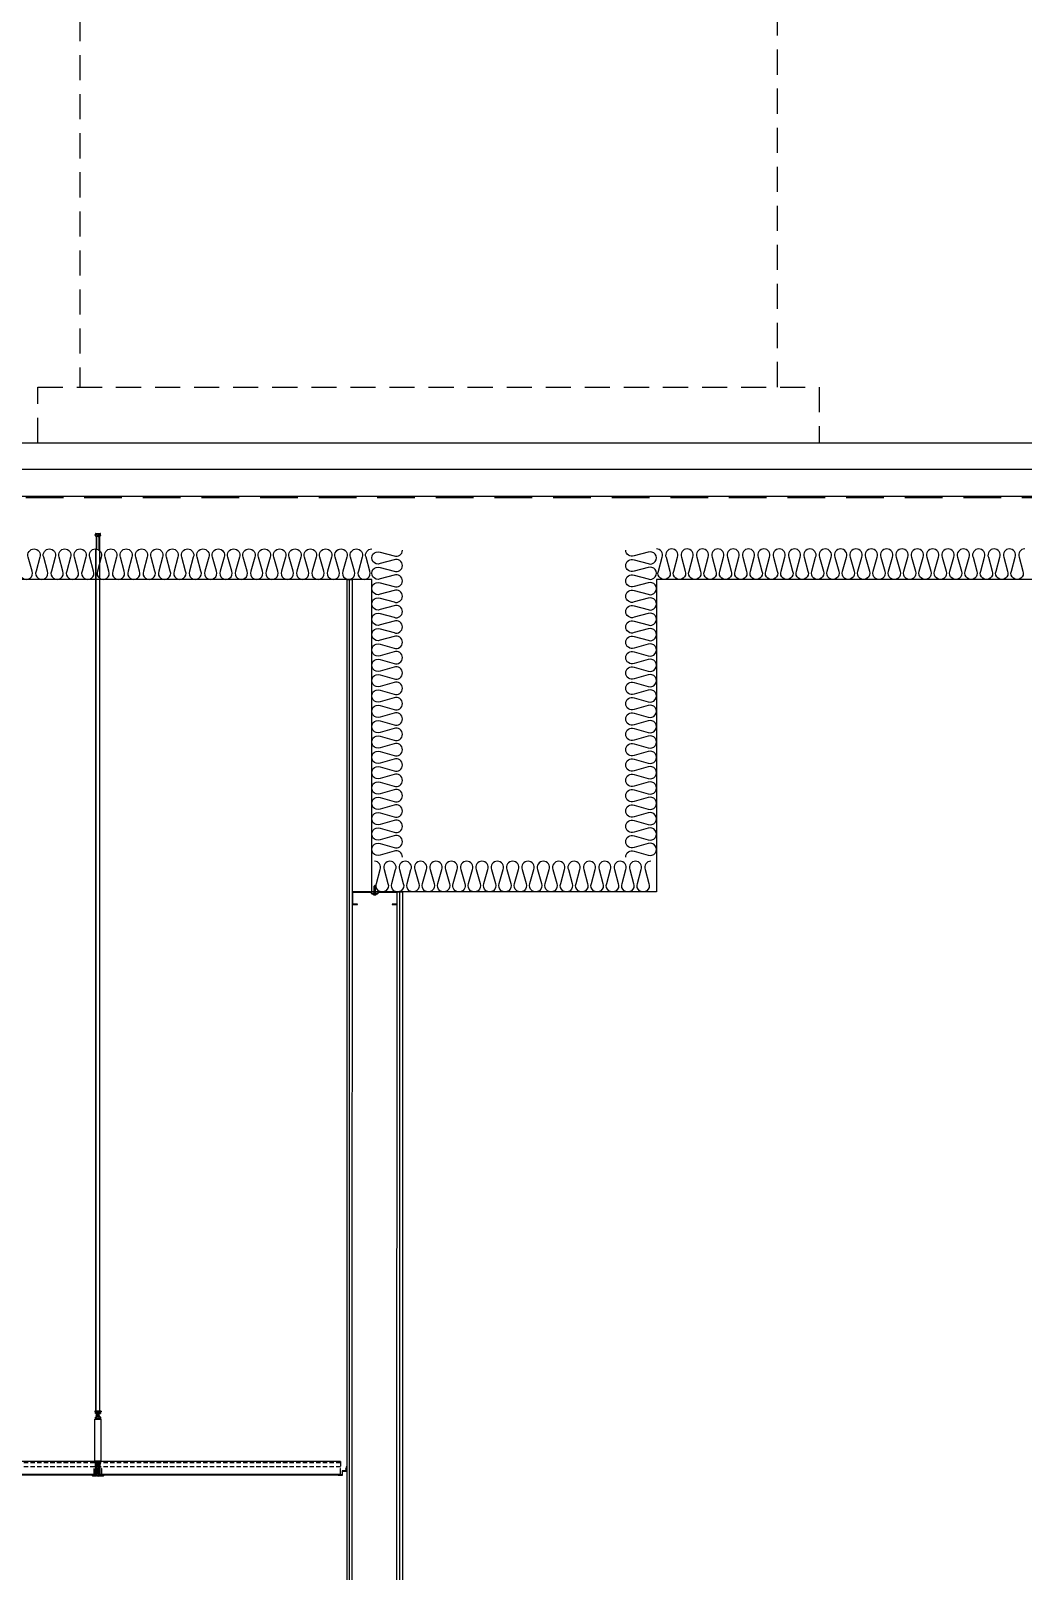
# Model space of a CAD drawing. Header units: millimetres. Extents: x 19868 to 801382, y -4805 to 85279.
# Drawn here: x 152907 to 156462, y 71034 to 76556 of the extents above; entities that cross this region are included whole.
import ezdxf

# ---------------------------------------------------------------- set-up
doc = ezdxf.new("R2010")
doc.units = ezdxf.units.MM
doc.header["$LTSCALE"] = 250
for name, pattern in [('A2', [8, 2, -2, 2, -2]), ('CENTER', [50.8, 31.75, -6.35, 6.35, -6.35]), ('CENTER2', [28.575, 19.05, -3.175, 3.175, -3.175]), ('HID', [2.8, 1.8, -1]), ('HIDDEN', [9.525, 6.35, -3.175])]:
    doc.linetypes.add(name, pattern=pattern)
for name, color, linetype in [('8입면선', 8, 'Continuous'), ('A-ELE-252', 252, 'Continuous'), ('A-FIN', 6, 'Continuous'), ('A-FIN-8', 8, 'Continuous'), ('A-HAT-WIREMESH', 9, 'g_mesh'), ('A-WALL-D', 7, 'Continuous'), ('A-WP', 1, 'HID'), ('C-1', 252, 'Continuous'), ('C-HANGER', 8, 'Continuous'), ('C-HANGER-C', 8, 'Continuous'), ('C-sec', 252, 'Continuous'), ('C-STL4', 252, 'Continuous'), ('C-STL6', 8, 'Continuous'), ('C-T-BAR MAIN-', 252, 'Continuous'), ('C-삼성엔지니어링_CEILING', 252, 'Continuous'), ('C-압출', 252, 'Continuous'), ('GAGAM-DT', 7, 'Continuous'), ('ISL', 251, 'Continuous'), ('MO-S', 3, 'Continuous'), ('입면', 7, 'Continuous')]:
    doc.layers.add(name, color=color, linetype=linetype)
doc.layers.add('C-중심선', color=252, linetype='CENTER2', lineweight=20)
doc.styles.add('Gdim', font='')
doc.styles.get('Gdim').set_extended_font_data('Dotum')
doc.linetypes.add('g_mesh', pattern='A,10,-0.8,["X",Gdim,S=0.6,R=0,X=-0.15,Y=-0.3],-0.8', length=11.6)

# ---------------------------------------------------------------- blocks, each defined once
blk = doc.blocks.new('usgh')
at = {"layer": 'C-STL4'}
blk.add_lwpolyline([(1763311, 329517), (1763311, 329599), (1763381, 329599), (1763381, 329517)], close=True, dxfattribs=at)
at = {"layer": 'C-압출', "color": 252, "linetype": 'Continuous', "lineweight": 40, "extrusion": (0, 0, -1)}
for p, q in [((1763325, 329522), (1763320, 329517)), ((1763325, 329599), (1763322, 329596)), ((1763322, 329596), (1763325, 329592)), ((1763325, 329592), (1763322, 329588)), ((1763322, 329588), (1763325, 329584)), ((1763325, 329584), (1763322, 329580)), ((1763322, 329580), (1763325, 329576)), ((1763325, 329576), (1763322, 329572)), ((1763322, 329572), (1763325, 329568)), ((1763325, 329568), (1763322, 329565)), ((1763322, 329565), (1763325, 329561)), ((1763325, 329561), (1763322, 329557)), ((1763322, 329557), (1763325, 329553)), ((1763325, 329553), (1763322, 329549)), ((1763322, 329549), (1763325, 329545)), ((1763325, 329545), (1763322, 329541)), ((1763322, 329541), (1763325, 329538)), ((1763325, 329538), (1763322, 329534)), ((1763322, 329534), (1763325, 329530)), ((1763325, 329530), (1763322, 329526)), ((1763322, 329526), (1763325, 329522)), ((1763363, 329517), (1763368, 329522)), ((1763364, 329596), (1763368, 329599)), ((1763368, 329592), (1763364, 329596)), ((1763364, 329588), (1763368, 329592)), ((1763368, 329584), (1763364, 329588)), ((1763364, 329580), (1763368, 329584)), ((1763368, 329576), (1763364, 329580)), ((1763364, 329572), (1763368, 329576)), ((1763368, 329568), (1763364, 329572)), ((1763364, 329565), (1763368, 329568)), ((1763368, 329561), (1763364, 329565)), ((1763364, 329557), (1763368, 329561)), ((1763368, 329553), (1763364, 329557)), ((1763364, 329549), (1763368, 329553)), ((1763368, 329545), (1763364, 329549)), ((1763364, 329541), (1763368, 329545)), ((1763368, 329538), (1763364, 329541)), ((1763364, 329534), (1763368, 329538)), ((1763368, 329530), (1763364, 329534)), ((1763364, 329526), (1763368, 329530)), ((1763368, 329522), (1763364, 329526))]:
    blk.add_line(p, q, dxfattribs=at)
at = {"layer": 'C-중심선'}
blk.add_line((1763346, 329623), (1763346, 329480), dxfattribs=at)
blk = doc.blocks.new('r6okghj')
at = {"layer": 'C-삼성엔지니어링_CEILING'}
for p, q in [((1770244, 316436), (1770234, 316431)), ((1770244, 316390), (1770234, 316396)), ((1770344, 316436), (1770244, 316436)), ((1770253, 316436), (1770264, 316431)), ((1770253, 316390), (1770264, 316396)), ((1770274, 316436), (1770264, 316431)), ((1770264, 316396), (1770264, 316431)), ((1770274, 316390), (1770264, 316396)), ((1770314, 316436), (1770324, 316431)), ((1770314, 316390), (1770324, 316396)), ((1770334, 316436), (1770324, 316431)), ((1770324, 316396), (1770324, 316431)), ((1770334, 316390), (1770324, 316396)), ((1770344, 316436), (1770354, 316431)), ((1770344, 316390), (1770354, 316396))]:
    blk.add_line(p, q, dxfattribs=at)
for points in [[(1770234, 316431), (1770234, 316396)], [(1770244, 316390), (1770344, 316390)], [(1770354, 316396), (1770354, 316431)]]:
    blk.add_lwpolyline(points, dxfattribs=at)
blk = doc.blocks.new('격자틀-1')
at = {"layer": 'C-HANGER'}
for p, q in [((-16.4, 230.4), (6.3, 230.4)), ((-16.4, 230.4), (-16.4, 228.9)), ((-16.4, 228.9), (6.3, 228.9)), ((6.3, 230.4), (6.3, 228.9))]:
    blk.add_line(p, q, dxfattribs=at)
at = {"layer": 'C-HANGER-C'}
for p, q in [((-16.1, 52.1), (-16.1, 202)), ((6, 202), (-16.1, 202)), ((6, 52.1), (6, 202)), ((6, 52.1), (-16.1, 52.1))]:
    blk.add_line(p, q, dxfattribs=at)
at = {"layer": 'C-STL6', "linetype": 'CENTER2', "ltscale": 20}
blk.add_line((-5, 52.7), (-5, -5), dxfattribs=at)
at = {"layer": 'C-T-BAR MAIN-'}
blk.add_lwpolyline([(-14.3, 41.1), (-14.3, 52.1), (4.2, 52.1), (4.2, 41.1), (2.2, 41.1), (2.2, 50.1), (-12.3, 50.1), (-12.3, 41.1), (-14.3, 41.1)], dxfattribs=at)
at = {"layer": 'C-삼성엔지니어링_CEILING'}
for p, q in [((-10.7, 220.3), (-2.2, 222)), ((-10.7, 220.3), (-9.9, 221.6)), ((-10.3, 222), (-9.9, 221.6)), ((-9.9, 221.6), (-7.6, 222)), ((-9.9, 221.6), (-7.6, 222)), ((-9.9, 219.4), (-0.2, 221.3)), ((-9.9, 219.4), (-0.2, 221.3)), ((-0.2, 221.3), (0.4, 222)), ((-0.2, 221.3), (1, 220.5)), ((-14, 202), (-14, 203.8)), ((-12.4, 210.8), (-13.9, 209.9)), ((-12.4, 203.8), (-13.9, 204.7)), ((2.3, 210.8), (-12.4, 210.8)), ((2.3, 203.8), (-12.4, 203.8)), ((-11.1, 210.8), (-9.5, 209.9)), ((-11.1, 203.8), (-9.5, 204.7)), ((-10.7, 218.1), (1, 220.5)), ((-10.7, 220.3), (-9.9, 219.4)), ((-10.7, 218.1), (-9.9, 219.4)), ((-10.7, 215.9), (1, 218.3)), ((-10.7, 218.1), (-9.9, 217.2)), ((-10.7, 215.9), (-9.9, 217.2)), ((-10.7, 213.7), (1, 216.1)), ((-10.7, 215.9), (-9.9, 215)), ((-10.7, 213.7), (-9.9, 215)), ((-10.7, 213.7), (-9.9, 212.8)), ((-10.4, 213.4), (-10.4, 210.8)), ((-9.9, 217.2), (-0.2, 219.1)), ((-9.9, 217.2), (-0.2, 219.1)), ((-9.9, 215), (-0.2, 216.9)), ((-9.9, 215), (-0.2, 216.9)), ((-9.9, 212.8), (-0.2, 214.7)), ((-9.9, 212.8), (-0.2, 214.7)), ((-8, 210.8), (-9.5, 209.9)), ((-9.5, 204.7), (-9.5, 209.9)), ((-8, 203.8), (-9.5, 204.7)), ((-2.1, 210.8), (-0.6, 209.9)), ((-2.1, 203.8), (-0.6, 204.7)), ((1, 210.8), (-0.6, 209.9)), ((-0.6, 204.7), (-0.6, 209.9)), ((1, 203.8), (-0.6, 204.7)), ((-0.2, 219.1), (1, 220.5)), ((-0.2, 219.1), (1, 218.3)), ((-0.2, 216.9), (1, 218.3)), ((-0.2, 216.9), (1, 216.1)), ((-0.2, 214.7), (1, 216.1)), ((0.3, 215.3), (0.3, 210.8)), ((0.3, 215.3), (0.3, 210.8)), ((2.3, 210.8), (3.8, 209.9)), ((2.3, 203.8), (3.8, 204.7)), ((3.9, 202), (3.9, 203.8))]:
    blk.add_line(p, q, dxfattribs=at)
for points in [[(3.9, 203.8), (-14, 203.8)], [(-13.9, 209.9), (-13.9, 204.7)], [(-12.4, 203.8), (2.3, 203.8)], [(3.8, 204.7), (3.8, 209.9)]]:
    blk.add_lwpolyline(points, dxfattribs=at)
at = {"layer": 'C-압출', "linetype": 'Continuous', "lineweight": 40, "extrusion": (0, 0, -1)}
for p, q in [((-25.1, 0.3), (-25.1, 2.2)), ((-24.8, 2.5), (-12.6, 2.5)), ((-10.1, 0), (-24.8, 0)), ((-12.3, 2.8), (-12.3, 28.3)), ((-10.1, 50), (-8.3, 50)), ((-9.8, 19.7), (-9.8, 18.9)), ((-9.8, 18.9), (-9.2, 18.3)), ((-9.2, 18.3), (-9.8, 17.6)), ((-9.8, 17.6), (-9.2, 17)), ((-9.2, 17), (-9.8, 16.4)), ((-9.8, 16.4), (-9.2, 15.8)), ((-9.2, 15.8), (-9.8, 15.1)), ((-9.8, 15.1), (-9.2, 14.5)), ((-9.2, 14.5), (-9.8, 13.9)), ((-9.8, 13.9), (-9.2, 13.2)), ((-9.2, 13.2), (-9.8, 12.6)), ((-9.8, 12.6), (-9.2, 12)), ((-9.2, 12), (-9.8, 11.4)), ((-9.8, 11.4), (-9.2, 10.8)), ((-9.2, 10.8), (-9.8, 10.1)), ((-9.8, 10.1), (-9.2, 9.5)), ((-9.2, 9.5), (-9.8, 8.9)), ((-9.8, 8.9), (-9.2, 8.2)), ((-9.2, 8.2), (-9.8, 7.6)), ((-9.8, 7.6), (-9.2, 7)), ((-9.2, 7), (-9.8, 6.4)), ((-9.8, 6.4), (-9.2, 5.8)), ((-9.2, 5.8), (-9.8, 5.1)), ((-9.8, 5.1), (-9.2, 4.5)), ((-9.2, 4.5), (-9.8, 3.9)), ((-9.8, 3.9), (-9.2, 3.2)), ((-9.2, 3.2), (-9.8, 2.6)), ((-9.8, 2.6), (-9.2, 2)), ((-9.2, 2), (-9.8, 1.4)), ((-9.8, 1.4), (-9.8, 0.6)), ((-9.8, 0.6), (-9.8, 0.3)), ((-0.6, 20), (-9.5, 20)), ((-8.1, 49.7), (-8.1, 49.5)), ((-2, 49), (-2, 49.7)), ((-1.7, 50), (0.1, 50)), ((-0.9, 17.6), (-0.3, 18.3)), ((-0.3, 17), (-0.9, 17.6)), ((-0.9, 16.4), (-0.3, 17)), ((-0.3, 15.8), (-0.9, 16.4)), ((-0.9, 15.1), (-0.3, 15.8)), ((-0.3, 14.5), (-0.9, 15.1)), ((-0.9, 13.9), (-0.3, 14.5)), ((-0.3, 13.2), (-0.9, 13.9)), ((-0.9, 12.6), (-0.3, 13.2)), ((-0.3, 12), (-0.9, 12.6)), ((-0.9, 11.4), (-0.3, 12)), ((-0.3, 10.8), (-0.9, 11.4)), ((-0.9, 10.1), (-0.3, 10.8)), ((-0.3, 9.5), (-0.9, 10.1)), ((-0.9, 8.9), (-0.3, 9.5)), ((-0.3, 8.2), (-0.9, 8.9)), ((-0.9, 7.6), (-0.3, 8.2)), ((-0.3, 7), (-0.9, 7.6)), ((-0.9, 6.4), (-0.3, 7)), ((-0.3, 5.8), (-0.9, 6.4)), ((-0.9, 5.1), (-0.3, 5.8)), ((-0.3, 4.5), (-0.9, 5.1)), ((-0.9, 3.9), (-0.3, 4.5)), ((-0.3, 3.2), (-0.9, 3.9)), ((-0.9, 2.6), (-0.3, 3.2)), ((-0.3, 2), (-0.9, 2.6)), ((-0.9, 1.4), (-0.3, 2)), ((-0.3, 0.8), (-0.9, 1.4)), ((-0.3, 18.3), (-0.3, 19.7)), ((-0.3, 0.3), (-0.3, 0.8)), ((14.7, 0), (0, 0)), ((2.2, 28.3), (2.2, 2.8)), ((2.5, 2.5), (14.7, 2.5)), ((14.9, 2.2), (14.9, 0.3))]:
    blk.add_line(p, q, dxfattribs=at)
at = {"layer": 'C-압출', "linetype": 'Continuous', "lineweight": 40}
for p, q in [((-12.3, 28.3), (-12.3, 49.7)), ((-12, 50), (-8.3, 50)), ((-9.3, 31.3), (-9.3, 44.7)), ((-9, 45), (-8.3, 45)), ((-9, 31), (-1.1, 31)), ((-8.1, 49.7), (-8.1, 45.3)), ((-2, 49.7), (-2, 45.3)), ((-1.7, 50), (1.9, 50)), ((-1.7, 45), (-1.1, 45)), ((-0.8, 31.3), (-0.8, 44.7)), ((2.2, 28.3), (2.2, 49.7))]:
    blk.add_line(p, q, dxfattribs=at)
at = {"layer": 'C-압출', "linetype": 'Continuous', "lineweight": 40, "extrusion": (0, 0, -1)}
for centre, start, end in [((24.8, 0.3), 270, 0), ((12.6, 2.8), 180, 270), ((10.1, 0.3), 180, 270), ((9.5, 19.7), 0, 90), ((8.3, 49.7), 90, 180), ((1.7, 49.7), 0, 90), ((0.6, 19.7), 90, 180), ((0, 0.3), 270, 0), ((-2.5, 2.8), 270, 0), ((-14.7, 2.2), 90, 180), ((-14.7, 0.3), 180, 270)]:
    blk.add_arc(centre, 0.3, start, end, dxfattribs=at)
at = {"layer": 'C-압출', "linetype": 'Continuous', "lineweight": 40}
for centre, start, end in [((-12, 49.7), 90, 180), ((-9, 44.7), 90, 180), ((-9, 31.3), 180, 270), ((-8.3, 49.7), 0, 90), ((-8.3, 45.3), 270, 0), ((-1.7, 45.3), 180, 270), ((-1.1, 44.7), 0, 90), ((-1.1, 31.3), 270, 0), ((1.9, 49.7), 0, 90)]:
    blk.add_arc(centre, 0.3, start, end, dxfattribs=at)
at = {"layer": 'C-압출'}
blk.add_arc((-1.7, 49.7), 0.3, 90, 180, dxfattribs=at)
at = {"layer": 'C-중심선', "linetype": 'CENTER', "lineweight": 5}
blk.add_line((-14.5, 25.5), (4.4, 25.5), dxfattribs=at)
at = {"layer": 'C-HANGER-C'}
for name, p, xscale, yscale, zscale in [('r6okghj', (-263370.1, -46847), 0.1487691112046762, 0.1487691112046762, 0.1487691112046762), ('usgh', (-176673.6, -32977.4), 0.1001893939418906, 0.1001893939418906, 0.1001893939418906)]:
    blk.add_blockref(name, p, dxfattribs=dict(at, xscale=xscale, yscale=yscale, zscale=zscale))
blk = doc.blocks.new('A$Cc1d1d50d')
at = {"layer": 'A-ELE-252', "linetype": 'HID', "ltscale": 0.2}
for points in [[(-2769, 200), (-2769, 3490), (-5269, 3490), (-5269, 200)], [(-5419, 0), (-5419, 200), (-2619, 200), (-2619, 0)]]:
    blk.add_lwpolyline(points, dxfattribs=at)
blk = doc.blocks.new('A$Cdd8a45c1')
at = {"layer": '8입면선', "color": 8}
for p, q in [((-10, 0), (-10.7, 7310)), ((-190, 0), (-190.7, 6190))]:
    blk.add_line(p, q, dxfattribs=at)
at = {"layer": 'A-WALL-D'}
for p, q in [((-20, 0), (-20.7, 7310)), ((-0.7, 7310), (-20.7, 7310)), ((-0.7, 7310), (0, 0)), ((-200.7, 6190), (-200, 0)), ((-180.7, 6190), (-200.7, 6190)), ((-180, 0), (-180.7, 6190))]:
    blk.add_line(p, q, dxfattribs=at)
at = {"layer": 'GAGAM-DT', "color": 8}
for p, q in [((-103.1, 6184.2), (-103.1, 6215.6)), ((-98.1, 6210.1), (-103.1, 6215.6)), ((-98.1, 6184.2), (-98.1, 6210.1)), ((-95.6, 6184.2), (-105.6, 6184.2)), ((-105.6, 6184.2), (-105.6, 6180.7)), ((-97.1, 6179.2), (-104, 6179.2)), ((-103.1, 6184.2), (-103.1, 6179.2)), ((-98.1, 6184.2), (-98.1, 6179.2)), ((-95.6, 6184.2), (-95.6, 6180.7))]:
    blk.add_line(p, q, dxfattribs=at)
for centre, start, end in [((-104, 6180.7), 180, 270), ((-97.1, 6180.7), 270, 0)]:
    blk.add_arc(centre, 1.51, start, end, dxfattribs=at)
at = {"layer": '입면', "color": 6}
for p, q in [((-180.7, 6145), (-180.7, 6190)), ((-180.7, 6190), (-115.4, 6190)), ((-115.9, 6188.8), (-179.5, 6188.8)), ((-179.5, 6188.8), (-179.5, 6146.2)), ((-110.9, 6183), (-115.9, 6188.8)), ((-115.4, 6190), (-110.4, 6184.2)), ((-91, 6184.2), (-86, 6190)), ((-85.5, 6188.8), (-90.5, 6183)), ((-86, 6190), (-20.7, 6190)), ((-21.9, 6188.8), (-85.5, 6188.8)), ((-21.9, 6146.2), (-21.9, 6188.8)), ((-20.7, 6190), (-20.7, 6145)), ((-162.9, 6145), (-180.7, 6145)), ((-179.5, 6146.2), (-162.9, 6146.2)), ((-162.9, 6146.2), (-162.9, 6145)), ((-90.5, 6183), (-110.9, 6183)), ((-110.4, 6184.2), (-91, 6184.2)), ((-38.5, 6145), (-38.5, 6146.2)), ((-38.5, 6146.2), (-21.9, 6146.2)), ((-20.7, 6145), (-38.5, 6145))]:
    blk.add_line(p, q, dxfattribs=at)

msp = doc.modelspace()

# ---------------------------------------------------------------- linework, layer by layer
at = {"layer": 'A-FIN'}
msp.add_line((118456.2, 75078.9), (158820.2, 75078.9), dxfattribs=at)
at = {"layer": 'A-FIN-8'}
msp.add_line((159320, 74886.9), (117956.4, 74886.9), dxfattribs=at)
at = {"layer": 'A-HAT-WIREMESH', "ltscale": 0.6}
msp.add_line((159330.2, 74982.9), (117946.2, 74982.9), dxfattribs=at)
at = {"layer": 'A-WP', "ltscale": 0.3}
msp.add_line((159323.1, 74881.9), (117953.4, 74881.9), dxfattribs=at)
at = {"layer": 'C-1', "linetype": 'A2'}
for p, q in [((153138.5, 74746.1), (153137.4, 74748.9)), ((153137.9, 74750), (153143.6, 74751.2)), ((153142.3, 74741.7), (153138, 74751.5)), ((153138.5, 74746.1), (153139.4, 74746.4)), ((153139.2, 74744.4), (153140, 74744.7)), ((153140.2, 74741.7), (153139.2, 74744.4)), ((153140, 74744.7), (153139.4, 74746.4)), ((153139.5, 74753.8), (153154.7, 74753.8)), ((153140.2, 74741.7), (153140.2, 74698.9)), ((153142.3, 74741.7), (153142.3, 74698.9)), ((153147.1, 74742.5), (153144.5, 74750.7)), ((153147.1, 74742.5), (153149.7, 74750.7)), ((153150.7, 74751.2), (153156.3, 74750)), ((153152, 74741.7), (153156.2, 74751.5)), ((153152, 74698.9), (153152, 74741.7)), ((153154, 74741.7), (153155.1, 74744.4)), ((153154, 74698.9), (153154, 74741.7)), ((153154.2, 74744.7), (153154.8, 74746.4)), ((153155.1, 74744.4), (153154.2, 74744.7)), ((153155.7, 74746.1), (153154.8, 74746.4)), ((153155.7, 74746.1), (153156.9, 74748.9))]:
    msp.add_line(p, q, dxfattribs=at)
for centre, radius, start, end in [((153138.1, 74749.2), 0.808, 102.5288, 201.8014), ((153139.5, 74752.2), 1.62, 90, 203.4287), ((153143.7, 74750.4), 0.808, 17.6501, 102.5288), ((153150.5, 74750.4), 0.808, 77.4712, 162.3499), ((153154.7, 74752.2), 1.62, 336.5713, 90), ((153156.1, 74749.2), 0.808, 338.1986, 77.4712)]:
    msp.add_arc(centre, radius, start, end, dxfattribs=at)
at = {"layer": 'C-HANGER'}
for p, q in [((153140, 71606.9), (153140, 74698.9)), ((153140.9, 71606.9), (153140.9, 74698.9)), ((153153.4, 71606.9), (153153.4, 74698.9)), ((153154.3, 71606.9), (153154.3, 74698.9))]:
    msp.add_line(p, q, dxfattribs=at)
at = {"layer": 'C-sec'}
for points in [[(153133.2, 71379.7), (151961.1, 71379.7, -0.361786), (151960.8, 71380), (151960.8, 71401.7), (151960.1, 71401.7), (151960.1, 71379.2, 0.414214), (151960.4, 71378.9), (153133.8, 71378.9, 0.414214), (153134.1, 71379.2), (153134.1, 71401.7), (153133.4, 71401.7), (153133.4, 71380, -0.414214), (153133.1, 71379.7)], [(154015.3, 71379.7), (153161.1, 71379.7, -0.361786), (153160.8, 71380), (153160.8, 71401.7), (153160.1, 71401.7), (153160.1, 71379.2, 0.414214), (153160.4, 71378.9), (154015.9, 71378.9, 0.414214), (154016.2, 71379.2), (154016.2, 71401.7), (154015.5, 71401.7), (154015.5, 71380, -0.414214), (154015.2, 71379.7)]]:
    msp.add_lwpolyline(points, format="xyb", dxfattribs=at)
at = {"layer": 'C-STL6'}
msp.add_line((154016.2, 71426.4), (138760.1, 71426.4), dxfattribs=at)
at = {"layer": 'C-STL6', "linetype": 'HIDDEN', "ltscale": 0.01}
for p, q in [((154016.2, 71421.5), (138760.1, 71421.5)), ((154016.2, 71426.4), (154016.2, 71407.5)), ((154016.2, 71407.5), (138760.1, 71407.5))]:
    msp.add_line(p, q, dxfattribs=at)
at = {"layer": 'ISL'}
for points in [[(152870.1, 74618.7, 1.449198), (152911.3, 74618.7), (152897.6, 74669.1, -0.524856), (152918.2, 74698.9, -0.524856), (152938.8, 74669.1), (152925.1, 74618.7, 1.449198), (152966.3, 74618.7), (152952.6, 74669.1, -0.524856), (152973.2, 74698.9, -0.524856), (152993.8, 74669.1), (152980.1, 74618.7, 1.449198), (153021.3, 74618.7), (153007.6, 74669.1, -0.524856), (153028.2, 74698.9, -0.524856), (153048.8, 74669.1), (153035.1, 74618.7, 1.449198), (153076.3, 74618.7), (153062.6, 74669.1, -0.524856), (153083.2, 74698.9, -0.524856), (153103.8, 74669.1), (153090.1, 74618.7, 1.449198), (153131.3, 74618.7), (153117.6, 74669.1, -0.524856), (153138.2, 74698.9, -0.524856), (153158.8, 74669.1), (153145.1, 74618.7, 1.449198), (153186.3, 74618.7), (153172.6, 74669.1, -0.524856), (153193.2, 74698.9, -0.524856), (153213.8, 74669.1), (153200.1, 74618.7, 1.449198), (153241.3, 74618.7), (153227.6, 74669.1, -0.524856), (153248.2, 74698.9, -0.524856), (153268.8, 74669.1), (153255.1, 74618.7, 1.449198), (153296.3, 74618.7), (153282.6, 74669.1, -0.524856), (153303.2, 74698.9, -0.524856), (153323.8, 74669.1), (153310.1, 74618.7, 1.449198), (153351.3, 74618.7), (153337.6, 74669.1, -0.524856), (153358.2, 74698.9, -0.524856), (153378.8, 74669.1), (153365.1, 74618.7, 1.449198), (153406.3, 74618.7), (153392.6, 74669.1, -0.524856), (153413.2, 74698.9, -0.524856), (153433.8, 74669.1), (153420.1, 74618.7, 1.449198), (153461.3, 74618.7), (153447.6, 74669.1, -0.524856), (153468.2, 74698.9, -0.524856), (153488.8, 74669.1), (153475.1, 74618.7, 1.449198), (153516.3, 74618.7), (153502.6, 74669.1, -0.524856), (153523.2, 74698.9, -0.524856), (153543.8, 74669.1), (153530.1, 74618.7, 1.449198), (153571.3, 74618.7), (153557.6, 74669.1, -0.524856), (153578.2, 74698.9, -0.524856), (153598.8, 74669.1), (153585.1, 74618.7, 1.449198), (153626.3, 74618.7), (153612.6, 74669.1, -0.524856), (153633.2, 74698.9, -0.524856), (153653.8, 74669.1), (153640.1, 74618.7, 1.449198), (153681.3, 74618.7), (153667.6, 74669.1, -0.524856), (153688.2, 74698.9, -0.524856), (153708.8, 74669.1), (153695.1, 74618.7, 1.449198), (153736.3, 74618.7), (153722.6, 74669.1, -0.524856), (153743.2, 74698.9, -0.524856), (153763.8, 74669.1), (153750.1, 74618.7, 1.449198), (153791.3, 74618.7), (153777.6, 74669.1, -0.524856), (153798.2, 74698.9, -0.524856), (153818.8, 74669.1), (153805.1, 74618.7, 1.449198), (153846.3, 74618.7), (153832.6, 74669.1, -0.524856), (153853.2, 74698.9, -0.524856), (153873.8, 74669.1), (153860.1, 74618.7, 1.449198), (153901.3, 74618.7), (153887.6, 74669.1, -0.524856), (153908.2, 74698.9, -0.524856), (153928.8, 74669.1), (153915.1, 74618.7, 1.449198), (153956.3, 74618.7), (153942.6, 74669.1, -0.524856), (153963.2, 74698.9, -0.524856), (153983.8, 74669.1), (153970.1, 74618.7, 1.449198), (154011.3, 74618.7), (153997.6, 74669.1, -0.524856), (154018.2, 74698.9, -0.524856), (154038.8, 74669.1), (154025.1, 74618.7, 1.449198), (154066.3, 74618.7), (154052.6, 74669.1, -0.524856), (154073.2, 74698.9, -0.524856), (154093.8, 74669.1), (154080.1, 74618.7, 1.449198), (154121.3, 74618.7), (154107.6, 74669.1, -0.524856), (154128.2, 74698.9)], [(154238.2, 73593.9, 0.524856), (154208.4, 73614.5), (154158, 73600.9, -1.449198), (154158, 73642), (154208.4, 73628.4, 0.524856), (154238.2, 73648.9, 0.524856), (154208.4, 73669.5), (154158, 73655.9, -1.449198), (154158, 73697), (154208.4, 73683.4, 0.524856), (154238.2, 73703.9, 0.524856), (154208.4, 73724.5), (154158, 73710.9, -1.449198), (154158, 73752), (154208.4, 73738.4, 0.524856), (154238.2, 73758.9, 0.524856), (154208.4, 73779.5), (154158, 73765.9, -1.449198), (154158, 73807), (154208.4, 73793.4, 0.524856), (154238.2, 73813.9, 0.524856), (154208.4, 73834.5), (154158, 73820.9, -1.449198), (154158, 73862), (154208.4, 73848.4, 0.524856), (154238.2, 73868.9, 0.524856), (154208.4, 73889.5), (154158, 73875.9, -1.449198), (154158, 73917), (154208.4, 73903.4, 0.524856), (154238.2, 73923.9, 0.524856), (154208.4, 73944.5), (154158, 73930.9, -1.449198), (154158, 73972), (154208.4, 73958.4, 0.524856), (154238.2, 73978.9, 0.524856), (154208.4, 73999.5), (154158, 73985.9, -1.449198), (154158, 74027), (154208.4, 74013.4, 0.524856), (154238.2, 74033.9, 0.524856), (154208.4, 74054.5), (154158, 74040.9, -1.449198), (154158, 74082), (154208.4, 74068.4, 0.524856), (154238.2, 74088.9, 0.524856), (154208.4, 74109.5), (154158, 74095.9, -1.449198), (154158, 74137), (154208.4, 74123.4, 0.524856), (154238.2, 74143.9, 0.524856), (154208.4, 74164.5), (154158, 74150.9, -1.449198), (154158, 74192), (154208.4, 74178.4, 0.524856), (154238.2, 74198.9, 0.524856), (154208.4, 74219.5), (154158, 74205.9, -1.449198), (154158, 74247), (154208.4, 74233.4, 0.524856), (154238.2, 74253.9, 0.524856), (154208.4, 74274.5), (154158, 74260.9, -1.449198), (154158, 74302), (154208.4, 74288.4, 0.524856), (154238.2, 74308.9, 0.524856), (154208.4, 74329.5), (154158, 74315.9, -1.449198), (154158, 74357), (154208.4, 74343.4, 0.524856), (154238.2, 74363.9, 0.524856), (154208.4, 74384.5), (154158, 74370.9, -1.449198), (154158, 74412), (154208.4, 74398.4, 0.524856), (154238.2, 74418.9, 0.524856), (154208.4, 74439.5), (154158, 74425.9, -1.449198), (154158, 74467), (154208.4, 74453.4, 0.524856), (154238.2, 74473.9, 0.524856), (154208.4, 74494.5), (154158, 74480.9, -1.449198), (154158, 74522), (154208.4, 74508.4, 0.524856), (154238.2, 74528.9, 0.524856), (154208.4, 74549.5), (154158, 74535.9, -1.449198), (154158, 74577), (154208.4, 74563.4, 0.524856), (154238.2, 74583.9, 0.524856), (154208.4, 74604.5), (154158, 74590.9, -1.449198), (154158, 74632), (154208.4, 74618.4, 0.524856), (154238.2, 74638.9, 0.524856), (154208.4, 74659.5), (154158, 74645.9, -1.449198), (154158, 74687), (154208.4, 74673.4, 0.524856), (154238.2, 74693.9)], [(155038.2, 73593.9, -0.524856), (155068, 73614.5), (155118.4, 73600.9, 1.449198), (155118.4, 73642), (155068, 73628.4, -0.524856), (155038.2, 73648.9, -0.524856), (155068, 73669.5), (155118.4, 73655.9, 1.449198), (155118.4, 73697), (155068, 73683.4, -0.524856), (155038.2, 73703.9, -0.524856), (155068, 73724.5), (155118.4, 73710.9, 1.449198), (155118.4, 73752), (155068, 73738.4, -0.524856), (155038.2, 73758.9, -0.524856), (155068, 73779.5), (155118.4, 73765.9, 1.449198), (155118.4, 73807), (155068, 73793.4, -0.524856), (155038.2, 73813.9, -0.524856), (155068, 73834.5), (155118.4, 73820.9, 1.449198), (155118.4, 73862), (155068, 73848.4, -0.524856), (155038.2, 73868.9, -0.524856), (155068, 73889.5), (155118.4, 73875.9, 1.449198), (155118.4, 73917), (155068, 73903.4, -0.524856), (155038.2, 73923.9, -0.524856), (155068, 73944.5), (155118.4, 73930.9, 1.449198), (155118.4, 73972), (155068, 73958.4, -0.524856), (155038.2, 73978.9, -0.524856), (155068, 73999.5), (155118.4, 73985.9, 1.449198), (155118.4, 74027), (155068, 74013.4, -0.524856), (155038.2, 74033.9, -0.524856), (155068, 74054.5), (155118.4, 74040.9, 1.449198), (155118.4, 74082), (155068, 74068.4, -0.524856), (155038.2, 74088.9, -0.524856), (155068, 74109.5), (155118.4, 74095.9, 1.449198), (155118.4, 74137), (155068, 74123.4, -0.524856), (155038.2, 74143.9, -0.524856), (155068, 74164.5), (155118.4, 74150.9, 1.449198), (155118.4, 74192), (155068, 74178.4, -0.524856), (155038.2, 74198.9, -0.524856), (155068, 74219.5), (155118.4, 74205.9, 1.449198), (155118.4, 74247), (155068, 74233.4, -0.524856), (155038.2, 74253.9, -0.524856), (155068, 74274.5), (155118.4, 74260.9, 1.449198), (155118.4, 74302), (155068, 74288.4, -0.524856), (155038.2, 74308.9, -0.524856), (155068, 74329.5), (155118.4, 74315.9, 1.449198), (155118.4, 74357), (155068, 74343.4, -0.524856), (155038.2, 74363.9, -0.524856), (155068, 74384.5), (155118.4, 74370.9, 1.449198), (155118.4, 74412), (155068, 74398.4, -0.524856), (155038.2, 74418.9, -0.524856), (155068, 74439.5), (155118.4, 74425.9, 1.449198), (155118.4, 74467), (155068, 74453.4, -0.524856), (155038.2, 74473.9, -0.524856), (155068, 74494.5), (155118.4, 74480.9, 1.449198), (155118.4, 74522), (155068, 74508.4, -0.524856), (155038.2, 74528.9, -0.524856), (155068, 74549.5), (155118.4, 74535.9, 1.449198), (155118.4, 74577), (155068, 74563.4, -0.524856), (155038.2, 74583.9, -0.524856), (155068, 74604.5), (155118.4, 74590.9, 1.449198), (155118.4, 74632), (155068, 74618.4, -0.524856), (155038.2, 74638.9, -0.524856), (155068, 74659.5), (155118.4, 74645.9, 1.449198), (155118.4, 74687), (155068, 74673.4, -0.524856), (155038.2, 74693.9)], [(156468.2, 74698.9, 0.524856), (156447.6, 74669.1), (156461.3, 74618.7, -1.449198), (156420.1, 74618.7), (156433.8, 74669.1, 0.524856), (156413.2, 74698.9, 0.524856), (156392.6, 74669.1), (156406.3, 74618.7, -1.449198), (156365.1, 74618.7), (156378.8, 74669.1, 0.524856), (156358.2, 74698.9, 0.524856), (156337.6, 74669.1), (156351.3, 74618.7, -1.449198), (156310.1, 74618.7), (156323.8, 74669.1, 0.524856), (156303.2, 74698.9, 0.524856), (156282.6, 74669.1), (156296.3, 74618.7, -1.449198), (156255.1, 74618.7), (156268.8, 74669.1, 0.524856), (156248.2, 74698.9, 0.524856), (156227.6, 74669.1), (156241.3, 74618.7, -1.449198), (156200.1, 74618.7), (156213.8, 74669.1, 0.524856), (156193.2, 74698.9, 0.524856), (156172.6, 74669.1), (156186.3, 74618.7, -1.449198), (156145.1, 74618.7), (156158.8, 74669.1, 0.524856), (156138.2, 74698.9, 0.524856), (156117.6, 74669.1), (156131.3, 74618.7, -1.449198), (156090.1, 74618.7), (156103.8, 74669.1, 0.524856), (156083.2, 74698.9, 0.524856), (156062.6, 74669.1), (156076.3, 74618.7, -1.449198), (156035.1, 74618.7), (156048.8, 74669.1, 0.524856), (156028.2, 74698.9, 0.524856), (156007.6, 74669.1), (156021.3, 74618.7, -1.449198), (155980.1, 74618.7), (155993.8, 74669.1, 0.524856), (155973.2, 74698.9, 0.524856), (155952.6, 74669.1), (155966.3, 74618.7, -1.449198), (155925.1, 74618.7), (155938.8, 74669.1, 0.524856), (155918.2, 74698.9, 0.524856), (155897.6, 74669.1), (155911.3, 74618.7, -1.449198), (155870.1, 74618.7), (155883.8, 74669.1, 0.524856), (155863.2, 74698.9, 0.524856), (155842.6, 74669.1), (155856.3, 74618.7, -1.449198), (155815.1, 74618.7), (155828.8, 74669.1, 0.524856), (155808.2, 74698.9, 0.524856), (155787.6, 74669.1), (155801.3, 74618.7, -1.449198), (155760.1, 74618.7), (155773.8, 74669.1, 0.524856), (155753.2, 74698.9, 0.524856), (155732.6, 74669.1), (155746.3, 74618.7, -1.449198), (155705.1, 74618.7), (155718.8, 74669.1, 0.524856), (155698.2, 74698.9, 0.524856), (155677.6, 74669.1), (155691.3, 74618.7, -1.449198), (155650.1, 74618.7), (155663.8, 74669.1, 0.524856), (155643.2, 74698.9, 0.524856), (155622.6, 74669.1), (155636.3, 74618.7, -1.449198), (155595.1, 74618.7), (155608.8, 74669.1, 0.524856), (155588.2, 74698.9, 0.524856), (155567.6, 74669.1), (155581.3, 74618.7, -1.449198), (155540.1, 74618.7), (155553.8, 74669.1, 0.524856), (155533.2, 74698.9, 0.524856), (155512.6, 74669.1), (155526.3, 74618.7, -1.449198), (155485.1, 74618.7), (155498.8, 74669.1, 0.524856), (155478.2, 74698.9, 0.524856), (155457.6, 74669.1), (155471.3, 74618.7, -1.449198), (155430.1, 74618.7), (155443.8, 74669.1, 0.524856), (155423.2, 74698.9, 0.524856), (155402.6, 74669.1), (155416.3, 74618.7, -1.449198), (155375.1, 74618.7), (155388.8, 74669.1, 0.524856), (155368.2, 74698.9, 0.524856), (155347.6, 74669.1), (155361.3, 74618.7, -1.449198), (155320.1, 74618.7), (155333.8, 74669.1, 0.524856), (155313.2, 74698.9, 0.524856), (155292.6, 74669.1), (155306.3, 74618.7, -1.449198), (155265.1, 74618.7), (155278.8, 74669.1, 0.524856), (155258.2, 74698.9, 0.524856), (155237.6, 74669.1), (155251.3, 74618.7, -1.449198), (155210.1, 74618.7), (155223.8, 74669.1, 0.524856), (155203.2, 74698.9, 0.524856), (155182.6, 74669.1), (155196.3, 74618.7, -1.449198), (155155.1, 74618.7), (155168.8, 74669.1, 0.524856), (155148.2, 74698.9)], [(155128.2, 73578.9, 0.524856), (155107.6, 73549.1), (155121.3, 73498.7, -1.449198), (155080.1, 73498.7), (155093.8, 73549.1, 0.524856), (155073.2, 73578.9, 0.524856), (155052.6, 73549.1), (155066.3, 73498.7, -1.449198), (155025.1, 73498.7), (155038.8, 73549.1, 0.524856), (155018.2, 73578.9, 0.524856), (154997.6, 73549.1), (155011.3, 73498.7, -1.449198), (154970.1, 73498.7), (154983.8, 73549.1, 0.524856), (154963.2, 73578.9, 0.524856), (154942.6, 73549.1), (154956.3, 73498.7, -1.449198), (154915.1, 73498.7), (154928.8, 73549.1, 0.524856), (154908.2, 73578.9, 0.524856), (154887.6, 73549.1), (154901.3, 73498.7, -1.449198), (154860.1, 73498.7), (154873.8, 73549.1, 0.524856), (154853.2, 73578.9, 0.524856), (154832.6, 73549.1), (154846.3, 73498.7, -1.449198), (154805.1, 73498.7), (154818.8, 73549.1, 0.524856), (154798.2, 73578.9, 0.524856), (154777.6, 73549.1), (154791.3, 73498.7, -1.449198), (154750.1, 73498.7), (154763.8, 73549.1, 0.524856), (154743.2, 73578.9, 0.524856), (154722.6, 73549.1), (154736.3, 73498.7, -1.449198), (154695.1, 73498.7), (154708.8, 73549.1, 0.524856), (154688.2, 73578.9, 0.524856), (154667.6, 73549.1), (154681.3, 73498.7, -1.449198), (154640.1, 73498.7), (154653.8, 73549.1, 0.524856), (154633.2, 73578.9, 0.524856), (154612.6, 73549.1), (154626.3, 73498.7, -1.449198), (154585.1, 73498.7), (154598.8, 73549.1, 0.524856), (154578.2, 73578.9, 0.524856), (154557.6, 73549.1), (154571.3, 73498.7, -1.449198), (154530.1, 73498.7), (154543.8, 73549.1, 0.524856), (154523.2, 73578.9, 0.524856), (154502.6, 73549.1), (154516.3, 73498.7, -1.449198), (154475.1, 73498.7), (154488.8, 73549.1, 0.524856), (154468.2, 73578.9, 0.524856), (154447.6, 73549.1), (154461.3, 73498.7, -0.524933), (154440.7, 73468.9, -0.524933), (154420.1, 73498.7), (154433.8, 73549.1, 0.524856), (154413.2, 73578.9, 0.524856), (154392.6, 73549.1), (154406.3, 73498.7, -1.449198), (154365.1, 73498.7), (154378.8, 73549.1, 0.524856), (154358.2, 73578.9, 0.524856), (154337.6, 73549.1), (154351.3, 73498.7, -1.449198), (154310.1, 73498.7), (154323.8, 73549.1, 0.524856), (154303.2, 73578.9, 0.524856), (154282.6, 73549.1), (154296.3, 73498.7, -1.449198), (154255.1, 73498.7), (154268.8, 73549.1, 0.524856), (154248.2, 73578.9, 0.524856), (154227.6, 73549.1), (154241.3, 73498.7, -1.449198), (154200.1, 73498.7), (154213.8, 73549.1, 0.524856), (154193.2, 73578.9, 0.524856), (154172.6, 73549.1), (154186.3, 73498.7, -1.449198), (154145.1, 73498.7), (154158.8, 73549.1, 0.524856), (154138.2, 73578.9)]]:
    msp.add_lwpolyline(points, format="xyb", dxfattribs=at)
msp.add_lwpolyline([(159288.2, 73668.9), (158928.2, 73668.9), (158928.2, 74588.9), (155148.2, 74588.9), (155148.2, 73468.9), (154128.2, 73468.9), (154128.2, 74588.9), (139248.2, 74588.9), (139248.2, 73468.9), (138028.2, 73468.9), (138028.2, 74588.9), (123148.2, 74588.9), (123148.2, 73468.9), (122128.2, 73468.9), (122128.2, 74588.9), (118348.2, 74588.9), (118348.2, 73668.9), (117988.2, 73668.9)], dxfattribs=at)
at = {"layer": 'MO-S'}
msp.add_line((154033.4, 71400.1), (154041.5, 71400.1), dxfattribs=at)
msp.add_lwpolyline([(154038.2, 71407.7), (154037, 71407.7), (154037, 71393.9), (154022, 71393.9), (154022, 71378.9), (154008.2, 71378.9), (154008.2, 71377.7), (154023.2, 71377.7), (154023.2, 71392.7), (154038.2, 71392.7)], close=True, dxfattribs=at)

# ---------------------------------------------------------------- block references
at = {"layer": 'A-ELE-252'}
msp.add_blockref('A$Cc1d1d50d', (158350.7, 75078.9, 0), dxfattribs=at)
at = {"layer": 'A-WALL-D', "xscale": -1}
msp.add_blockref('A$Cdd8a45c1', (154038.2, 67278.9), dxfattribs=at)
at = {"layer": 'C-sec', "xscale": -1}
msp.add_blockref('격자틀-1', (153142.1, 71376.4), dxfattribs=at)

doc.saveas('drawing.dxf')
